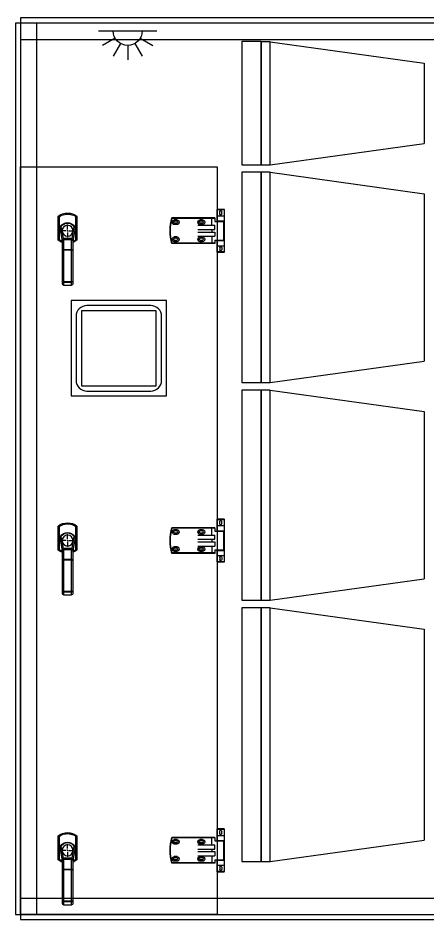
# Model space of a CAD drawing. Header units: millimetres. Extents: x -7350 to 21750, y -6100 to 14306.
# Drawn here: x 6 to 963, y 6 to 2110 of the extents above; entities that cross this region are included whole.
import ezdxf

# ---------------------------------------------------------------- set-up
doc = ezdxf.new("R2010")
doc.units = ezdxf.units.MM
for name, color, linetype in [('____', 7, 'Continuous'), ('Dim', 1, 'Continuous'), ('McDoor', 7, 'Continuous'), ('McFrame', 7, 'Continuous'), ('MQFilter1', 7, 'Continuous')]:
    doc.layers.add(name, color=color, linetype=linetype)

# ---------------------------------------------------------------- blocks, each defined once
blk = doc.blocks.new('MXE-B End G-Door_3_1750')
at = {"color": 7, "linetype": 'Continuous'}
for p, q in [((460, 1750), (0, 1750)), ((0, 1750), (0, 0)), ((460, 0), (460, 1750)), ((0, 0), (460, 0))]:
    blk.add_line(p, q, dxfattribs=at)
at = {"color": 7, "linetype": 'Continuous', "lineweight": 25, "extrusion": (-1.22461e-16, 0, -1)}
for p, q in [((-17, 1550.5), (-17, 1649.5)), ((-16.5, 1649.5), (-17, 1649.5)), ((-16.5, 1650), (-0.5, 1650)), ((-16.5, 1649.5), (-16.5, 1650)), ((-0.5, 1649.5), (-16.5, 1649.5)), ((-16.5, 1649.5), (-16.5, 1635)), ((-16.5, 1623), (-16.5, 1577)), ((-16.5, 1565), (-16.5, 1550.5)), ((-17, 1550.5), (-16.5, 1550.5)), ((-16.5, 1550.5), (-0.5, 1550.5)), ((-16.5, 1550), (-16.5, 1550.5)), ((-0.5, 1550), (-16.5, 1550)), ((-17, 825.5), (-17, 924.5)), ((-16.5, 924.5), (-17, 924.5)), ((-16.5, 925), (-0.5, 925)), ((-16.5, 924.5), (-16.5, 925)), ((-0.5, 924.5), (-16.5, 924.5)), ((-16.5, 924.5), (-16.5, 910)), ((-16.5, 898), (-16.5, 852)), ((-17, 825.5), (-16.5, 825.5)), ((-16.5, 840), (-16.5, 825.5)), ((-16.5, 825.5), (-0.5, 825.5)), ((-16.5, 825), (-16.5, 825.5)), ((-0.5, 825), (-16.5, 825)), ((-17, 100.5), (-17, 199.5)), ((-16.5, 199.5), (-17, 199.5)), ((-16.5, 200), (-0.5, 200)), ((-16.5, 199.5), (-16.5, 200)), ((-0.5, 199.5), (-16.5, 199.5)), ((-16.5, 199.5), (-16.5, 185)), ((-16.5, 173), (-16.5, 127)), ((-16.5, 115), (-16.5, 100.5)), ((-17, 100.5), (-16.5, 100.5)), ((-16.5, 100.5), (-0.5, 100.5)), ((-16.5, 100), (-16.5, 100.5)), ((-0.5, 100), (-16.5, 100))]:
    blk.add_line(p, q, dxfattribs=at)
for p, q in [((-11, 1639.5), (-11, 1644.5)), ((-6, 1639.5), (-6, 1644.5)), ((0, 1635), (-17, 1635)), ((0, 1623), (-17, 1623)), ((-16, 1578), (-16, 1622)), ((5, 1622), (-16, 1622)), ((5, 1630), (5, 1622)), ((5, 1630), (106, 1630)), ((5, 1629), (105.3, 1629)), ((12, 1613), (12, 1630)), ((33.8, 1625.5), (40.2, 1625.5)), ((34.5, 1622.5), (39.5, 1622.5)), ((93.8, 1625.5), (100.2, 1625.5)), ((94.5, 1622.5), (99.5, 1622.5)), ((328, 1633.9), (328, 1577.9)), ((330.4, 1579.1), (330.4, 1632.7)), ((369.6, 1632.7), (369.6, 1579.1)), ((372, 1577.9), (372, 1633.9)), ((5, 1603), (5, 1613)), ((45, 1613), (5, 1613)), ((45, 1603), (5, 1603)), ((12, 1603), (12, 1597)), ((33.8, 1614.5), (40.2, 1614.5)), ((34.5, 1617.5), (39.5, 1617.5)), ((93.8, 1614.5), (100.2, 1614.5)), ((94.5, 1617.5), (99.5, 1617.5)), ((332.5, 1606.9), (338, 1575.8)), ((339.4, 1581.7), (334.5, 1609.4)), ((365.5, 1609.4), (360.6, 1581.7)), ((362, 1575.8), (367.5, 1606.9)), ((5, 1578), (-16, 1578)), ((5, 1597), (5, 1587)), ((45, 1597), (5, 1597)), ((45, 1587), (5, 1587)), ((5, 1578), (5, 1570)), ((12, 1587), (12, 1570)), ((33.8, 1585.5), (40.2, 1585.5)), ((34.5, 1582.5), (39.5, 1582.5)), ((93.8, 1585.5), (100.2, 1585.5)), ((94.5, 1582.5), (99.5, 1582.5)), ((359.6, 1582.4), (340.4, 1582.4)), ((340.4, 1578.7), (340.4, 1582.4)), ((340.4, 1578.7), (359.6, 1578.7)), ((340.4, 1556.2), (340.4, 1578.7)), ((359.6, 1582.4), (359.6, 1578.7)), ((359.6, 1578.7), (359.6, 1556.2)), ((0, 1577), (-17, 1577)), ((0, 1565), (-17, 1565)), ((-11, 1560.5), (-11, 1555.5)), ((-6, 1560.5), (-6, 1555.5)), ((5, 1571), (105.3, 1571)), ((5, 1570), (106, 1570)), ((33.8, 1574.5), (40.2, 1574.5)), ((34.5, 1577.5), (39.5, 1577.5)), ((93.8, 1574.5), (100.2, 1574.5)), ((94.5, 1577.5), (99.5, 1577.5)), ((338, 1577.6), (338, 1576.9)), ((338, 1576.9), (338, 1554.3)), ((362, 1575.8), (362.2, 1578)), ((362, 1576.9), (362, 1577.6)), ((362, 1554.3), (362, 1576.9)), ((338, 1554.3), (338, 1481.5)), ((340.4, 1554.3), (338, 1554.3)), ((359.6, 1556.2), (340.4, 1556.2)), ((340.4, 1554.3), (340.4, 1556.2)), ((340.4, 1554.3), (359.6, 1554.3)), ((340.4, 1481.5), (340.4, 1554.3)), ((359.6, 1554.3), (359.6, 1556.2)), ((359.6, 1554.3), (359.6, 1481.5)), ((359.6, 1554.3), (362, 1554.3)), ((362, 1481.5), (362, 1554.3)), ((338, 1481.5), (338, 1475.1)), ((340.4, 1481.5), (338, 1481.5)), ((359.6, 1481.5), (340.4, 1481.5)), ((340.4, 1481.5), (340.4, 1479.3)), ((340.4, 1479.3), (359.6, 1479.3)), ((340.4, 1472.9), (340.4, 1479.3)), ((359.6, 1472.9), (340.4, 1472.9)), ((340.4, 1472.9), (340.4, 1472.7)), ((362, 1481.5), (359.6, 1481.5)), ((359.6, 1481.5), (359.6, 1479.3)), ((359.6, 1479.3), (359.6, 1472.9)), ((359.6, 1472.9), (359.6, 1472.7)), ((362, 1475.1), (362, 1481.5)), ((359.6, 1472.7), (340.4, 1472.7)), ((0, 910), (-17, 910)), ((-11, 914.5), (-11, 919.5)), ((-6, 914.5), (-6, 919.5)), ((5, 905), (5, 897)), ((5, 905), (106, 905)), ((12, 888), (12, 905)), ((328, 908.9), (328, 852.9)), ((330.4, 854.1), (330.4, 907.7)), ((369.6, 907.7), (369.6, 854.1)), ((372, 852.9), (372, 908.9)), ((0, 898), (-17, 898)), ((-16, 853), (-16, 897)), ((5, 897), (-16, 897)), ((5, 904), (105.3, 904)), ((5, 878), (5, 888)), ((45, 888), (5, 888)), ((33.8, 900.5), (40.2, 900.5)), ((33.8, 889.5), (40.2, 889.5)), ((34.5, 897.5), (39.5, 897.5)), ((34.5, 892.5), (39.5, 892.5)), ((93.8, 900.5), (100.2, 900.5)), ((93.8, 889.5), (100.2, 889.5)), ((94.5, 897.5), (99.5, 897.5)), ((94.5, 892.5), (99.5, 892.5)), ((339.4, 856.7), (334.5, 884.4)), ((365.5, 884.4), (360.6, 856.7)), ((45, 878), (5, 878)), ((5, 872), (5, 862)), ((45, 872), (5, 872)), ((12, 878), (12, 872)), ((332.5, 881.9), (338, 850.8)), ((362, 850.8), (367.5, 881.9)), ((0, 852), (-17, 852)), ((5, 853), (-16, 853)), ((45, 862), (5, 862)), ((5, 853), (5, 845)), ((5, 846), (105.3, 846)), ((5, 845), (106, 845)), ((12, 862), (12, 845)), ((33.8, 860.5), (40.2, 860.5)), ((33.8, 849.5), (40.2, 849.5)), ((34.5, 857.5), (39.5, 857.5)), ((34.5, 852.5), (39.5, 852.5)), ((93.8, 860.5), (100.2, 860.5)), ((93.8, 849.5), (100.2, 849.5)), ((94.5, 857.5), (99.5, 857.5)), ((94.5, 852.5), (99.5, 852.5)), ((338, 852.6), (338, 851.9)), ((338, 851.9), (338, 829.3)), ((359.6, 857.4), (340.4, 857.4)), ((340.4, 853.7), (340.4, 857.4)), ((340.4, 853.7), (359.6, 853.7)), ((340.4, 831.2), (340.4, 853.7)), ((359.6, 857.4), (359.6, 853.7)), ((359.6, 853.7), (359.6, 831.2)), ((362, 850.8), (362.2, 853)), ((362, 851.9), (362, 852.6)), ((362, 829.3), (362, 851.9)), ((0, 840), (-17, 840)), ((-11, 835.5), (-11, 830.5)), ((-6, 835.5), (-6, 830.5)), ((338, 829.3), (338, 756.5)), ((340.4, 829.3), (338, 829.3)), ((359.6, 831.2), (340.4, 831.2)), ((340.4, 829.3), (340.4, 831.2)), ((340.4, 756.5), (340.4, 829.3)), ((340.4, 829.3), (359.6, 829.3)), ((359.6, 829.3), (359.6, 831.2)), ((359.6, 829.3), (359.6, 756.5)), ((359.6, 829.3), (362, 829.3)), ((362, 756.5), (362, 829.3)), ((340.4, 756.5), (338, 756.5)), ((338, 756.5), (338, 750.1)), ((359.6, 756.5), (340.4, 756.5)), ((340.4, 756.5), (340.4, 754.3)), ((340.4, 754.3), (359.6, 754.3)), ((340.4, 747.9), (340.4, 754.3)), ((359.6, 747.9), (340.4, 747.9)), ((340.4, 747.9), (340.4, 747.7)), ((359.6, 747.7), (340.4, 747.7)), ((362, 756.5), (359.6, 756.5)), ((359.6, 756.5), (359.6, 754.3)), ((359.6, 754.3), (359.6, 747.9)), ((359.6, 747.9), (359.6, 747.7)), ((362, 750.1), (362, 756.5)), ((-11, 189.5), (-11, 194.5)), ((-6, 189.5), (-6, 194.5)), ((0, 185), (-17, 185)), ((0, 173), (-17, 173)), ((-16, 128), (-16, 172)), ((5, 172), (-16, 172)), ((5, 180), (5, 172)), ((5, 180), (106, 180)), ((5, 179), (105.3, 179)), ((12, 163), (12, 180)), ((33.8, 175.5), (40.2, 175.5)), ((34.5, 172.5), (39.5, 172.5)), ((93.8, 175.5), (100.2, 175.5)), ((94.5, 172.5), (99.5, 172.5)), ((328, 183.9), (328, 127.9)), ((330.4, 129.1), (330.4, 182.7)), ((369.6, 182.7), (369.6, 129.1)), ((372, 127.9), (372, 183.9)), ((5, 153), (5, 163)), ((45, 163), (5, 163)), ((45, 153), (5, 153)), ((12, 153), (12, 147)), ((33.8, 164.5), (40.2, 164.5)), ((34.5, 167.5), (39.5, 167.5)), ((93.8, 164.5), (100.2, 164.5)), ((94.5, 167.5), (99.5, 167.5)), ((332.5, 156.9), (338, 125.8)), ((339.4, 131.7), (334.5, 159.4)), ((365.5, 159.4), (360.6, 131.7)), ((362, 125.8), (367.5, 156.9)), ((0, 127), (-17, 127)), ((5, 128), (-16, 128)), ((5, 147), (5, 137)), ((45, 147), (5, 147)), ((45, 137), (5, 137)), ((5, 128), (5, 120)), ((12, 137), (12, 120)), ((33.8, 135.5), (40.2, 135.5)), ((34.5, 132.5), (39.5, 132.5)), ((34.5, 127.5), (39.5, 127.5)), ((93.8, 135.5), (100.2, 135.5)), ((94.5, 132.5), (99.5, 132.5)), ((94.5, 127.5), (99.5, 127.5)), ((338, 127.6), (338, 126.9)), ((338, 126.9), (338, 104.3)), ((359.6, 132.4), (340.4, 132.4)), ((340.4, 128.7), (340.4, 132.4)), ((340.4, 128.7), (359.6, 128.7)), ((340.4, 106.2), (340.4, 128.7)), ((359.6, 132.4), (359.6, 128.7)), ((359.6, 128.7), (359.6, 106.2)), ((362, 125.8), (362.2, 128)), ((362, 126.9), (362, 127.6)), ((362, 104.3), (362, 126.9)), ((0, 115), (-17, 115)), ((-11, 110.5), (-11, 105.5)), ((-6, 110.5), (-6, 105.5)), ((5, 121), (105.3, 121)), ((5, 120), (106, 120)), ((33.8, 124.5), (40.2, 124.5)), ((93.8, 124.5), (100.2, 124.5)), ((359.6, 106.2), (340.4, 106.2)), ((340.4, 104.3), (340.4, 106.2)), ((359.6, 104.3), (359.6, 106.2)), ((338, 104.3), (338, 31.5)), ((340.4, 104.3), (338, 104.3)), ((340.4, 104.3), (359.6, 104.3)), ((340.4, 31.5), (340.4, 104.3)), ((359.6, 104.3), (359.6, 31.5)), ((359.6, 104.3), (362, 104.3)), ((362, 31.5), (362, 104.3)), ((340.4, 31.5), (338, 31.5)), ((338, 31.5), (338, 25.1)), ((359.6, 31.5), (340.4, 31.5)), ((340.4, 31.5), (340.4, 29.3)), ((340.4, 29.3), (359.6, 29.3)), ((340.4, 22.9), (340.4, 29.3)), ((359.6, 22.9), (340.4, 22.9)), ((340.4, 22.9), (340.4, 22.7)), ((359.6, 22.7), (340.4, 22.7)), ((362, 31.5), (359.6, 31.5)), ((359.6, 31.5), (359.6, 29.3)), ((359.6, 29.3), (359.6, 22.9)), ((359.6, 22.9), (359.6, 22.7)), ((362, 25.1), (362, 31.5))]:
    blk.add_line(p, q)
at = {"color": 7, "linetype": 'Continuous', "lineweight": 25, "extrusion": (1.22461e-16, 0, -1)}
for p, q in [((-0.5, 1649.5), (-0.5, 1650)), ((-0.5, 1649.5), (-0.5, 1635)), ((-0.5, 1649.5), (0, 1649.5)), ((0, 1622), (0, 1649.5)), ((-0.5, 1623), (-0.5, 1622)), ((-0.5, 1578), (-0.5, 1577)), ((0, 1550.5), (0, 1578)), ((-0.5, 1565), (-0.5, 1550.5)), ((-0.5, 1550), (-0.5, 1550.5)), ((0, 1550.5), (-0.5, 1550.5)), ((-0.5, 924.5), (-0.5, 925)), ((-0.5, 924.5), (0, 924.5)), ((-0.5, 924.5), (-0.5, 910)), ((0, 897), (0, 924.5)), ((-0.5, 898), (-0.5, 897)), ((-0.5, 853), (-0.5, 852)), ((0, 825.5), (0, 853)), ((-0.5, 840), (-0.5, 825.5)), ((-0.5, 825), (-0.5, 825.5)), ((0, 825.5), (-0.5, 825.5)), ((-0.5, 199.5), (-0.5, 200)), ((-0.5, 199.5), (0, 199.5)), ((-0.5, 199.5), (-0.5, 185)), ((0, 172), (0, 199.5)), ((-0.5, 173), (-0.5, 172)), ((-0.5, 128), (-0.5, 127)), ((0, 100.5), (0, 128)), ((-0.5, 115), (-0.5, 100.5)), ((-0.5, 100), (-0.5, 100.5)), ((0, 100.5), (-0.5, 100.5))]:
    blk.add_line(p, q, dxfattribs=at)
for points in [[(333.8, 1609.8), (333.8, 1609.8), (333.8, 1609.8), (333.9, 1609.7), (334, 1609.7), (334.1, 1609.6), (334.2, 1609.6), (334.3, 1609.5), (334.5, 1609.4)], [(366.2, 1609.8), (366.2, 1609.8), (366.2, 1609.8), (366.1, 1609.7), (366, 1609.7), (365.9, 1609.6), (365.8, 1609.6), (365.7, 1609.5), (365.5, 1609.4)], [(339.4, 1581.7), (339.4, 1581.6), (339.5, 1581.5), (339.6, 1581.4), (339.6, 1581.3), (339.7, 1581.2), (339.8, 1581.1), (339.8, 1581.1), (339.9, 1581)], [(360.1, 1581), (360.2, 1581.1), (360.2, 1581.1), (360.3, 1581.2), (360.4, 1581.3), (360.4, 1581.4), (360.5, 1581.5), (360.6, 1581.6), (360.6, 1581.7)], [(337.8, 1578), (337.9, 1577), (337.9, 1576.4), (338, 1575.9), (338, 1575.8)], [(333.8, 884.8), (333.8, 884.8), (333.8, 884.8), (333.9, 884.7), (334, 884.7), (334.1, 884.6), (334.2, 884.6), (334.3, 884.5), (334.5, 884.4)], [(366.2, 884.8), (366.2, 884.8), (366.2, 884.8), (366.1, 884.7), (366, 884.7), (365.9, 884.6), (365.8, 884.6), (365.7, 884.5), (365.5, 884.4)], [(337.8, 853), (337.9, 852), (337.9, 851.4), (338, 850.9), (338, 850.8)], [(339.4, 856.7), (339.4, 856.6), (339.5, 856.5), (339.6, 856.4), (339.6, 856.3), (339.7, 856.2), (339.8, 856.1), (339.8, 856.1), (339.9, 856)], [(360.1, 856), (360.2, 856.1), (360.2, 856.1), (360.3, 856.2), (360.4, 856.3), (360.4, 856.4), (360.5, 856.5), (360.6, 856.6), (360.6, 856.7)], [(333.8, 159.8), (333.8, 159.8), (333.8, 159.8), (333.9, 159.7), (334, 159.7), (334.1, 159.6), (334.2, 159.6), (334.3, 159.5), (334.5, 159.4)], [(366.2, 159.8), (366.2, 159.8), (366.2, 159.8), (366.1, 159.7), (366, 159.7), (365.9, 159.6), (365.8, 159.6), (365.7, 159.5), (365.5, 159.4)], [(337.8, 128), (337.9, 127), (337.9, 126.4), (338, 125.9), (338, 125.8)], [(339.4, 131.7), (339.4, 131.6), (339.5, 131.5), (339.6, 131.4), (339.6, 131.3), (339.7, 131.2), (339.8, 131.1), (339.8, 131.1), (339.9, 131)], [(360.1, 131), (360.2, 131.1), (360.2, 131.1), (360.3, 131.2), (360.4, 131.3), (360.4, 131.4), (360.5, 131.5), (360.6, 131.6), (360.6, 131.7)]]:
    blk.add_lwpolyline(points)
for centre in [(350, 1600), (350, 875), (350, 150)]:
    blk.add_circle(centre, 12.8)
at = {"color": 7, "linetype": 'Continuous', "lineweight": 25, "extrusion": (-1.22461e-16, 0, -1)}
for centre, start, end in [((16.5, 1649.5), 0, 90), ((16.5, 1550.5), 270, 0), ((16.5, 924.5), 0, 90), ((16.5, 825.5), 270, 0), ((16.5, 199.5), 0, 90), ((16.5, 100.5), 270, 0)]:
    blk.add_arc(centre, 0.5, start, end, dxfattribs=at)
for centre, radius, start, end in [((-8.5, 1644.5), 2.5, 359.9853, 179.9927), ((350, 1605.9), 35.6, 51.8428, 128.1572), ((-17.8, 1621.7), 1.78, 8.2743, 44.8557), ((-8.5, 1639.5), 2.5, 179.9853, 0), ((0.8, 1621.7), 1.78, 135.1443, 171.7257), ((34.5, 1620), 5.54, 82.9573, 277.0427), ((34.5, 1620), 2.5, 89.9853, 270), ((39.5, 1620), 5.54, 262.9573, 97.0427), ((39.5, 1620), 2.5, 269.9853, 89.9927), ((94.5, 1620), 5.54, 82.9573, 277.0427), ((94.5, 1620), 2.5, 89.9853, 270), ((99.5, 1620), 5.54, 262.9573, 97.0427), ((99.5, 1620), 2.5, 269.9853, 89.9927), ((-5.5, 1600), 114.5, 345.3286, 14.6714), ((-4.5, 1600), 114.5, 344.8107, 15.1893), ((350, 1605.9), 33.2, 78.3893, 126.1713), ((350, 1605.9), 33.2, 53.8287, 102.95), ((333.3, 1607), 0.8, 157.2035, 190), ((350, 1600), 18.9, 31.1991, 148.8009), ((350, 1600), 18.1, 31.1991, 148.8009), ((366.7, 1607), 0.8, 350, 22.7965), ((-17.8, 1578.3), 1.78, 315.1443, 351.7257), ((0.8, 1578.3), 1.78, 188.2743, 224.8557), ((34.5, 1580), 5.54, 82.9573, 277.0427), ((34.5, 1580), 2.5, 90, 270.0147), ((39.5, 1580), 5.54, 262.9573, 97.0427), ((39.5, 1580), 2.5, 270.0073, 90.0147), ((94.5, 1580), 5.54, 82.9573, 277.0427), ((94.5, 1580), 2.5, 90, 270.0147), ((99.5, 1580), 5.54, 262.9573, 97.0427), ((99.5, 1580), 2.5, 270.0073, 90.0147), ((350, 1605.9), 33.2, 233.8287, 248.817), ((340.2, 1576.6), 2.18, 83.4591, 171.4483), ((359.8, 1576.6), 2.18, 8.5517, 96.5409), ((350, 1605.9), 33.2, 291.183, 306.1713), ((-8.5, 1560.5), 2.5, 360, 180.0147), ((350, 1605.9), 35.6, 231.8428, 250.3062), ((337.5, 1577.5), 0.518, 4.6656, 55.412), ((335.6, 1575.4), 2.4, 0, 10), ((362.5, 1577.5), 0.518, 124.5882, 175.3345), ((350, 1605.9), 35.6, 289.6938, 308.1572), ((364.4, 1575.4), 2.4, 170, 180), ((-8.5, 1555.5), 2.5, 180.0073, 0.0147), ((340.2, 1554), 2.18, 83.4591, 171.4483), ((359.8, 1554), 2.18, 8.5518, 96.5408), ((340.3, 1481.6), 2.31, 182.5367, 272.3301), ((340.4, 1475.1), 2.4, 180, 270), ((340.3, 1475.2), 2.31, 182.5367, 272.3301), ((359.7, 1481.6), 2.31, 267.67, 357.4633), ((359.6, 1475.1), 2.4, 270, 0), ((359.7, 1475.2), 2.31, 267.67, 357.4633), ((-8.5, 919.5), 2.5, 359.9853, 179.9927), ((-8.5, 914.5), 2.5, 179.9853, 0), ((-4.5, 875), 114.5, 344.8107, 15.1893), ((350, 880.9), 35.6, 51.8428, 128.1572), ((350, 880.9), 33.2, 78.3893, 126.1713), ((350, 880.9), 33.2, 53.8287, 102.95), ((-17.8, 896.7), 1.78, 8.2743, 44.8557), ((0.8, 896.7), 1.78, 135.1443, 171.7257), ((34.5, 895), 5.54, 82.9573, 277.0427), ((34.5, 895), 2.5, 89.9853, 270), ((39.5, 895), 5.54, 262.9573, 97.0427), ((39.5, 895), 2.5, 269.9853, 89.9927), ((94.5, 895), 5.54, 82.9573, 277.0427), ((94.5, 895), 2.5, 89.9853, 270), ((99.5, 895), 5.54, 262.9573, 97.0427), ((99.5, 895), 2.5, 269.9853, 89.9927), ((-5.5, 875), 114.5, 345.3286, 14.6714), ((350, 875), 18.9, 31.1991, 148.8009), ((350, 875), 18.1, 31.1991, 148.8009), ((333.3, 882), 0.8, 157.2035, 190), ((366.7, 882), 0.8, 350, 22.7965), ((-17.8, 853.3), 1.78, 315.1443, 351.7257), ((0.8, 853.3), 1.78, 188.2743, 224.8557), ((34.5, 855), 5.54, 82.9573, 277.0427), ((34.5, 855), 2.5, 90, 270.0147), ((39.5, 855), 5.54, 262.9573, 97.0427), ((39.5, 855), 2.5, 270.0073, 90.0147), ((94.5, 855), 5.54, 82.9573, 277.0427), ((94.5, 855), 2.5, 90, 270.0147), ((99.5, 855), 5.54, 262.9573, 97.0427), ((99.5, 855), 2.5, 270.0073, 90.0147), ((350, 880.9), 35.6, 231.8428, 250.3062), ((350, 880.9), 33.2, 233.8287, 248.817), ((337.5, 852.5), 0.518, 4.6656, 55.412), ((340.2, 851.6), 2.18, 83.4591, 171.4483), ((335.6, 850.4), 2.4, 0, 10), ((359.8, 851.6), 2.18, 8.5517, 96.5409), ((350, 880.9), 33.2, 291.183, 306.1713), ((362.5, 852.5), 0.518, 124.5882, 175.3345), ((350, 880.9), 35.6, 289.6938, 308.1572), ((364.4, 850.4), 2.4, 170, 180), ((-8.5, 835.5), 2.5, 360, 180.0147), ((-8.5, 830.5), 2.5, 180.0073, 0.0147), ((340.2, 829), 2.18, 83.4591, 171.4483), ((359.8, 829), 2.18, 8.5518, 96.5408), ((340.3, 756.6), 2.31, 182.5367, 272.3301), ((340.4, 750.1), 2.4, 180, 270), ((340.3, 750.2), 2.31, 182.5367, 272.3301), ((359.7, 756.6), 2.31, 267.67, 357.4633), ((359.6, 750.1), 2.4, 270, 0), ((359.7, 750.2), 2.31, 267.67, 357.4633), ((-8.5, 194.5), 2.5, 359.9853, 179.9927), ((-8.5, 189.5), 2.5, 179.9853, 0), ((350, 155.9), 35.6, 51.8428, 128.1572), ((-17.8, 171.7), 1.78, 8.2743, 44.8557), ((0.8, 171.7), 1.78, 135.1443, 171.7257), ((34.5, 170), 5.54, 82.9573, 277.0427), ((34.5, 170), 2.5, 89.9853, 270), ((39.5, 170), 5.54, 262.9573, 97.0427), ((39.5, 170), 2.5, 269.9853, 89.9927), ((94.5, 170), 5.54, 82.9573, 277.0427), ((94.5, 170), 2.5, 89.9853, 270), ((99.5, 170), 5.54, 262.9573, 97.0427), ((99.5, 170), 2.5, 269.9853, 89.9927), ((-5.5, 150), 114.5, 345.3286, 14.6714), ((-4.5, 150), 114.5, 344.8107, 15.1893), ((350, 155.9), 33.2, 78.3893, 126.1713), ((350, 150), 18.9, 31.1991, 148.8009), ((350, 155.9), 33.2, 53.8287, 102.95), ((333.3, 157), 0.8, 157.2035, 190), ((350, 150), 18.1, 31.1991, 148.8009), ((366.7, 157), 0.8, 350, 22.7965), ((-17.8, 128.3), 1.78, 315.1443, 351.7257), ((0.8, 128.3), 1.78, 188.2743, 224.8557), ((34.5, 130), 5.54, 82.9573, 277.0427), ((34.5, 130), 2.5, 90, 270.0147), ((39.5, 130), 5.54, 262.9573, 97.0427), ((39.5, 130), 2.5, 270.0073, 90.0147), ((94.5, 130), 5.54, 82.9573, 277.0427), ((94.5, 130), 2.5, 90, 270.0147), ((99.5, 130), 5.54, 262.9573, 97.0427), ((99.5, 130), 2.5, 270.0073, 90.0147), ((350, 155.9), 35.6, 231.8428, 250.3062), ((350, 155.9), 33.2, 233.8287, 248.817), ((337.5, 127.5), 0.518, 4.6656, 55.412), ((340.2, 126.6), 2.18, 83.4591, 171.4483), ((359.8, 126.6), 2.18, 8.5517, 96.5409), ((350, 155.9), 33.2, 291.183, 306.1713), ((362.5, 127.5), 0.518, 124.5882, 175.3345), ((350, 155.9), 35.6, 289.6938, 308.1572), ((-8.5, 110.5), 2.5, 360, 180.0147), ((-8.5, 105.5), 2.5, 180.0073, 0.0147), ((335.6, 125.4), 2.4, 0, 10), ((340.2, 104), 2.18, 83.4591, 171.4483), ((359.8, 104), 2.18, 8.5518, 96.5408), ((364.4, 125.4), 2.4, 170, 180), ((340.3, 31.6), 2.31, 182.5367, 272.3301), ((340.4, 25.1), 2.4, 180, 270), ((340.3, 25.2), 2.31, 182.5367, 272.3301), ((359.7, 31.6), 2.31, 267.67, 357.4633), ((359.6, 25.1), 2.4, 270, 0), ((359.7, 25.2), 2.31, 267.67, 357.4633)]:
    blk.add_arc(centre, radius, start, end)
at = {"color": 7, "linetype": 'Continuous', "lineweight": 25, "extrusion": (1.22461e-16, 0, -1)}
for centre, start, end in [((0.5, 1649.5), 90, 180), ((0.5, 1550.5), 180, 270), ((0.5, 924.5), 90, 180), ((0.5, 825.5), 180, 270), ((0.5, 199.5), 90, 180), ((0.5, 100.5), 180, 270)]:
    blk.add_arc(centre, 0.5, start, end, dxfattribs=at)
for points in [[(328, 1633.9), (328.8, 1633.5), (329.6, 1633.1), (330.4, 1632.7)], [(372, 1633.9), (371.2, 1633.5), (370.4, 1633.1), (369.6, 1632.7)], [(330.4, 1579.1), (329.6, 1578.7), (328.8, 1578.3), (328, 1577.9)], [(339.9, 1581), (340.1, 1581.4), (340.2, 1581.9), (340.4, 1582.4)], [(360.1, 1581), (359.9, 1581.4), (359.8, 1581.9), (359.6, 1582.4)], [(372, 1577.9), (371.2, 1578.3), (370.4, 1578.7), (369.6, 1579.1)], [(328, 908.9), (328.8, 908.5), (329.6, 908.1), (330.4, 907.7)], [(372, 908.9), (371.2, 908.5), (370.4, 908.1), (369.6, 907.7)], [(330.4, 854.1), (329.6, 853.7), (328.8, 853.3), (328, 852.9)], [(339.9, 856), (340.1, 856.4), (340.2, 856.9), (340.4, 857.4)], [(360.1, 856), (359.9, 856.4), (359.8, 856.9), (359.6, 857.4)], [(372, 852.9), (371.2, 853.3), (370.4, 853.7), (369.6, 854.1)], [(328, 183.9), (328.8, 183.5), (329.6, 183.1), (330.4, 182.7)], [(372, 183.9), (371.2, 183.5), (370.4, 183.1), (369.6, 182.7)], [(330.4, 129.1), (329.6, 128.7), (328.8, 128.3), (328, 127.9)], [(339.9, 131), (340.1, 131.4), (340.2, 131.9), (340.4, 132.4)], [(360.1, 131), (359.9, 131.4), (359.8, 131.9), (359.6, 132.4)], [(372, 127.9), (371.2, 128.3), (370.4, 128.7), (369.6, 129.1)]]:
    blk.add_open_spline(points, degree=3)
for points, knots in [([(333.8, 1609.8), (333.6, 1609.6), (333.5, 1609.3), (333.2, 1608.8), (333.1, 1608.6), (332.9, 1608.1), (332.8, 1607.9), (332.6, 1607.6), (332.6, 1607.5), (332.6, 1607.4), (332.6, 1607.4), (332.5, 1607.3), (332.5, 1607.3), (332.5, 1607.3)], [0, 0, 0, 0, 0.25, 0.25, 0.5, 0.5, 0.75, 0.75, 0.875, 0.875, 0.9375, 0.9375, 1, 1, 1, 1]), ([(332.5, 1606.9), (332.5, 1606.9), (332.5, 1606.9), (332.6, 1607), (332.6, 1607.1), (332.7, 1607.3), (332.8, 1607.4), (333, 1607.6), (333, 1607.7), (333.2, 1607.9), (333.3, 1608.1), (333.5, 1608.3), (333.7, 1608.5), (334, 1608.9), (334.2, 1609.1), (334.5, 1609.4)], [0, 0, 0, 0, 0.125, 0.125, 0.25, 0.25, 0.375, 0.375, 0.5, 0.5, 0.625, 0.625, 0.75, 0.75, 1, 1, 1, 1]), ([(365.5, 1609.4), (365.8, 1609.1), (366, 1608.9), (366.4, 1608.5), (366.5, 1608.3), (366.7, 1608.1), (366.8, 1607.9), (367, 1607.7), (367, 1607.6), (367.2, 1607.4), (367.3, 1607.3), (367.4, 1607.1), (367.4, 1607), (367.5, 1606.9), (367.5, 1606.9), (367.5, 1606.9)], [0, 0, 0, 0, 0.25, 0.25, 0.375, 0.375, 0.5, 0.5, 0.625, 0.625, 0.75, 0.75, 0.875, 0.875, 1, 1, 1, 1]), ([(367.5, 1607.3), (367.5, 1607.3), (367.5, 1607.3), (367.4, 1607.4), (367.4, 1607.4), (367.4, 1607.5), (367.4, 1607.6), (367.3, 1607.8), (367.2, 1607.9), (367.1, 1608.1), (367.1, 1608.2), (366.9, 1608.6), (366.8, 1608.8), (366.5, 1609.3), (366.4, 1609.6), (366.2, 1609.8)], [0, 0, 0, 0, 0.0625, 0.0625, 0.125, 0.125, 0.25, 0.25, 0.375, 0.375, 0.5, 0.5, 0.75, 0.75, 1, 1, 1, 1]), ([(339.4, 1581.7), (339.3, 1581.5), (339.1, 1581.4), (338.8, 1581.1), (338.7, 1581), (338.5, 1580.7), (338.4, 1580.6), (338.2, 1580.3), (338.1, 1580.2), (337.9, 1579.7), (337.8, 1579.4), (337.7, 1578.7), (337.7, 1578.3), (337.8, 1578)], [0, 0, 0, 0, 0.125, 0.125, 0.25, 0.25, 0.375, 0.375, 0.5, 0.5, 0.75, 0.75, 1, 1, 1, 1]), ([(338, 1577.6), (338, 1577.7), (338, 1577.9), (338.1, 1578.2), (338.1, 1578.4), (338.2, 1578.7), (338.3, 1578.8), (338.5, 1579.1), (338.6, 1579.2), (338.8, 1579.4), (338.9, 1579.5), (339.2, 1579.8), (339.3, 1579.9), (339.5, 1580.2), (339.6, 1580.4), (339.8, 1580.7), (339.8, 1580.8), (339.9, 1581)], [0, 0, 0, 0, 0.125, 0.125, 0.25, 0.25, 0.375, 0.375, 0.5, 0.5, 0.625, 0.625, 0.75, 0.75, 0.875, 0.875, 1, 1, 1, 1]), ([(339.4, 1581.7), (339.5, 1581.8), (339.7, 1581.9), (339.9, 1582), (340, 1582.2), (340.2, 1582.3), (340.4, 1582.4), (340.4, 1582.4), (340.4, 1582.4), (340.4, 1582.4)], [0, 0, 0, 0, 0.000785588, 0.000785588, 0.000785588, 0.001571314, 0.001571314, 0.001571314, 0.001586806, 0.001586806, 0.001586806, 0.001586806]), ([(360.6, 1581.7), (360.5, 1581.8), (360.3, 1581.9), (360.1, 1582), (360, 1582.2), (359.8, 1582.3), (359.6, 1582.4), (359.6, 1582.4), (359.6, 1582.4), (359.6, 1582.4)], [0, 0, 0, 0, 0.000785588, 0.000785588, 0.000785588, 0.001571314, 0.001571314, 0.001571314, 0.001586806, 0.001586806, 0.001586806, 0.001586806]), ([(360.1, 1581), (360.2, 1580.8), (360.2, 1580.7), (360.4, 1580.4), (360.5, 1580.2), (360.7, 1579.9), (360.8, 1579.8), (361.1, 1579.5), (361.2, 1579.4), (361.4, 1579.2), (361.5, 1579.1), (361.7, 1578.8), (361.8, 1578.7), (361.9, 1578.4), (361.9, 1578.2), (362, 1577.9), (362, 1577.7), (362, 1577.6)], [0, 0, 0, 0, 0.125, 0.125, 0.25, 0.25, 0.375, 0.375, 0.5, 0.5, 0.625, 0.625, 0.75, 0.75, 0.875, 0.875, 1, 1, 1, 1]), ([(362.2, 1578), (362.3, 1578.3), (362.3, 1578.7), (362.2, 1579.2), (362.2, 1579.4), (362.1, 1579.7), (362.1, 1579.9), (361.9, 1580.2), (361.8, 1580.3), (361.6, 1580.6), (361.5, 1580.7), (361.3, 1581), (361.2, 1581.1), (360.9, 1581.4), (360.7, 1581.5), (360.6, 1581.7)], [0, 0, 0, 0, 0.25, 0.25, 0.375, 0.375, 0.5, 0.5, 0.625, 0.625, 0.75, 0.75, 0.875, 0.875, 1, 1, 1, 1]), ([(333.8, 884.8), (333.6, 884.6), (333.5, 884.3), (333.2, 883.8), (333.1, 883.6), (332.9, 883.1), (332.8, 882.9), (332.6, 882.6), (332.6, 882.5), (332.6, 882.4), (332.6, 882.4), (332.5, 882.3), (332.5, 882.3), (332.5, 882.3)], [0, 0, 0, 0, 0.25, 0.25, 0.5, 0.5, 0.75, 0.75, 0.875, 0.875, 0.9375, 0.9375, 1, 1, 1, 1]), ([(332.5, 881.9), (332.5, 881.9), (332.5, 881.9), (332.6, 882), (332.6, 882.1), (332.7, 882.3), (332.8, 882.4), (333, 882.6), (333, 882.7), (333.2, 882.9), (333.3, 883.1), (333.5, 883.3), (333.7, 883.5), (334, 883.9), (334.2, 884.1), (334.5, 884.4)], [0, 0, 0, 0, 0.125, 0.125, 0.25, 0.25, 0.375, 0.375, 0.5, 0.5, 0.625, 0.625, 0.75, 0.75, 1, 1, 1, 1]), ([(365.5, 884.4), (365.8, 884.1), (366, 883.9), (366.4, 883.5), (366.5, 883.3), (366.7, 883.1), (366.8, 882.9), (367, 882.7), (367, 882.6), (367.2, 882.4), (367.3, 882.3), (367.4, 882.1), (367.4, 882), (367.5, 881.9), (367.5, 881.9), (367.5, 881.9)], [0, 0, 0, 0, 0.25, 0.25, 0.375, 0.375, 0.5, 0.5, 0.625, 0.625, 0.75, 0.75, 0.875, 0.875, 1, 1, 1, 1]), ([(367.5, 882.3), (367.5, 882.3), (367.5, 882.3), (367.4, 882.4), (367.4, 882.4), (367.4, 882.5), (367.4, 882.6), (367.3, 882.8), (367.2, 882.9), (367.1, 883.1), (367.1, 883.2), (366.9, 883.6), (366.8, 883.8), (366.5, 884.3), (366.4, 884.6), (366.2, 884.8)], [0, 0, 0, 0, 0.0625, 0.0625, 0.125, 0.125, 0.25, 0.25, 0.375, 0.375, 0.5, 0.5, 0.75, 0.75, 1, 1, 1, 1]), ([(339.4, 856.7), (339.3, 856.5), (339.1, 856.4), (338.8, 856.1), (338.7, 856), (338.5, 855.7), (338.4, 855.6), (338.2, 855.3), (338.1, 855.2), (337.9, 854.7), (337.8, 854.4), (337.7, 853.7), (337.7, 853.3), (337.8, 853)], [0, 0, 0, 0, 0.125, 0.125, 0.25, 0.25, 0.375, 0.375, 0.5, 0.5, 0.75, 0.75, 1, 1, 1, 1]), ([(338, 852.6), (338, 852.7), (338, 852.9), (338.1, 853.2), (338.1, 853.4), (338.2, 853.7), (338.3, 853.8), (338.5, 854.1), (338.6, 854.2), (338.8, 854.4), (338.9, 854.5), (339.2, 854.8), (339.3, 854.9), (339.5, 855.2), (339.6, 855.4), (339.8, 855.7), (339.8, 855.8), (339.9, 856)], [0, 0, 0, 0, 0.125, 0.125, 0.25, 0.25, 0.375, 0.375, 0.5, 0.5, 0.625, 0.625, 0.75, 0.75, 0.875, 0.875, 1, 1, 1, 1]), ([(339.4, 856.7), (339.5, 856.8), (339.7, 856.9), (339.9, 857), (340, 857.2), (340.2, 857.3), (340.4, 857.4), (340.4, 857.4), (340.4, 857.4), (340.4, 857.4)], [0, 0, 0, 0, 0.000785588, 0.000785588, 0.000785588, 0.001571314, 0.001571314, 0.001571314, 0.001586806, 0.001586806, 0.001586806, 0.001586806]), ([(360.6, 856.7), (360.5, 856.8), (360.3, 856.9), (360.1, 857), (360, 857.2), (359.8, 857.3), (359.6, 857.4), (359.6, 857.4), (359.6, 857.4), (359.6, 857.4)], [0, 0, 0, 0, 0.000785588, 0.000785588, 0.000785588, 0.001571314, 0.001571314, 0.001571314, 0.001586806, 0.001586806, 0.001586806, 0.001586806]), ([(360.1, 856), (360.2, 855.8), (360.2, 855.7), (360.4, 855.4), (360.5, 855.2), (360.7, 854.9), (360.8, 854.8), (361.1, 854.5), (361.2, 854.4), (361.4, 854.2), (361.5, 854.1), (361.7, 853.8), (361.8, 853.7), (361.9, 853.4), (361.9, 853.2), (362, 852.9), (362, 852.7), (362, 852.6)], [0, 0, 0, 0, 0.125, 0.125, 0.25, 0.25, 0.375, 0.375, 0.5, 0.5, 0.625, 0.625, 0.75, 0.75, 0.875, 0.875, 1, 1, 1, 1]), ([(362.2, 853), (362.3, 853.3), (362.3, 853.7), (362.2, 854.2), (362.2, 854.4), (362.1, 854.7), (362.1, 854.9), (361.9, 855.2), (361.8, 855.3), (361.6, 855.6), (361.5, 855.7), (361.3, 856), (361.2, 856.1), (360.9, 856.4), (360.7, 856.5), (360.6, 856.7)], [0, 0, 0, 0, 0.25, 0.25, 0.375, 0.375, 0.5, 0.5, 0.625, 0.625, 0.75, 0.75, 0.875, 0.875, 1, 1, 1, 1]), ([(333.8, 159.8), (333.6, 159.6), (333.5, 159.3), (333.2, 158.8), (333.1, 158.6), (332.9, 158.1), (332.8, 157.9), (332.6, 157.6), (332.6, 157.5), (332.6, 157.4), (332.6, 157.4), (332.5, 157.3), (332.5, 157.3), (332.5, 157.3)], [0, 0, 0, 0, 0.25, 0.25, 0.5, 0.5, 0.75, 0.75, 0.875, 0.875, 0.9375, 0.9375, 1, 1, 1, 1]), ([(332.5, 156.9), (332.5, 156.9), (332.5, 156.9), (332.6, 157), (332.6, 157.1), (332.7, 157.3), (332.8, 157.4), (333, 157.6), (333, 157.7), (333.2, 157.9), (333.3, 158.1), (333.5, 158.3), (333.7, 158.5), (334, 158.9), (334.2, 159.1), (334.5, 159.4)], [0, 0, 0, 0, 0.125, 0.125, 0.25, 0.25, 0.375, 0.375, 0.5, 0.5, 0.625, 0.625, 0.75, 0.75, 1, 1, 1, 1]), ([(365.5, 159.4), (365.8, 159.1), (366, 158.9), (366.4, 158.5), (366.5, 158.3), (366.7, 158.1), (366.8, 157.9), (367, 157.7), (367, 157.6), (367.2, 157.4), (367.3, 157.3), (367.4, 157.1), (367.4, 157), (367.5, 156.9), (367.5, 156.9), (367.5, 156.9)], [0, 0, 0, 0, 0.25, 0.25, 0.375, 0.375, 0.5, 0.5, 0.625, 0.625, 0.75, 0.75, 0.875, 0.875, 1, 1, 1, 1]), ([(367.5, 157.3), (367.5, 157.3), (367.5, 157.3), (367.4, 157.4), (367.4, 157.4), (367.4, 157.5), (367.4, 157.6), (367.3, 157.8), (367.2, 157.9), (367.1, 158.1), (367.1, 158.2), (366.9, 158.6), (366.8, 158.8), (366.5, 159.3), (366.4, 159.6), (366.2, 159.8)], [0, 0, 0, 0, 0.0625, 0.0625, 0.125, 0.125, 0.25, 0.25, 0.375, 0.375, 0.5, 0.5, 0.75, 0.75, 1, 1, 1, 1]), ([(339.4, 131.7), (339.3, 131.5), (339.1, 131.4), (338.8, 131.1), (338.7, 131), (338.5, 130.7), (338.4, 130.6), (338.2, 130.3), (338.1, 130.2), (337.9, 129.7), (337.8, 129.4), (337.7, 128.7), (337.7, 128.3), (337.8, 128)], [0, 0, 0, 0, 0.125, 0.125, 0.25, 0.25, 0.375, 0.375, 0.5, 0.5, 0.75, 0.75, 1, 1, 1, 1]), ([(338, 127.6), (338, 127.7), (338, 127.9), (338.1, 128.2), (338.1, 128.4), (338.2, 128.7), (338.3, 128.8), (338.5, 129.1), (338.6, 129.2), (338.8, 129.4), (338.9, 129.5), (339.2, 129.8), (339.3, 129.9), (339.5, 130.2), (339.6, 130.4), (339.8, 130.7), (339.8, 130.8), (339.9, 131)], [0, 0, 0, 0, 0.125, 0.125, 0.25, 0.25, 0.375, 0.375, 0.5, 0.5, 0.625, 0.625, 0.75, 0.75, 0.875, 0.875, 1, 1, 1, 1]), ([(339.4, 131.7), (339.5, 131.8), (339.7, 131.9), (339.9, 132), (340, 132.2), (340.2, 132.3), (340.4, 132.4), (340.4, 132.4), (340.4, 132.4), (340.4, 132.4)], [0, 0, 0, 0, 0.000785588, 0.000785588, 0.000785588, 0.001571314, 0.001571314, 0.001571314, 0.001586806, 0.001586806, 0.001586806, 0.001586806]), ([(360.6, 131.7), (360.5, 131.8), (360.3, 131.9), (360.1, 132), (360, 132.2), (359.8, 132.3), (359.6, 132.4), (359.6, 132.4), (359.6, 132.4), (359.6, 132.4)], [0, 0, 0, 0, 0.000785588, 0.000785588, 0.000785588, 0.001571314, 0.001571314, 0.001571314, 0.001586806, 0.001586806, 0.001586806, 0.001586806]), ([(360.1, 131), (360.2, 130.8), (360.2, 130.7), (360.4, 130.4), (360.5, 130.2), (360.7, 129.9), (360.8, 129.8), (361.1, 129.5), (361.2, 129.4), (361.4, 129.2), (361.5, 129.1), (361.7, 128.8), (361.8, 128.7), (361.9, 128.4), (361.9, 128.2), (362, 127.9), (362, 127.7), (362, 127.6)], [0, 0, 0, 0, 0.125, 0.125, 0.25, 0.25, 0.375, 0.375, 0.5, 0.5, 0.625, 0.625, 0.75, 0.75, 0.875, 0.875, 1, 1, 1, 1]), ([(362.2, 128), (362.3, 128.3), (362.3, 128.7), (362.2, 129.2), (362.2, 129.4), (362.1, 129.7), (362.1, 129.9), (361.9, 130.2), (361.8, 130.3), (361.6, 130.6), (361.5, 130.7), (361.3, 131), (361.2, 131.1), (360.9, 131.4), (360.7, 131.5), (360.6, 131.7)], [0, 0, 0, 0, 0.25, 0.25, 0.375, 0.375, 0.5, 0.5, 0.625, 0.625, 0.75, 0.75, 0.875, 0.875, 1, 1, 1, 1])]:
    blk.add_open_spline(points, degree=3, knots=knots)
at = {"layer": 'Dim', "color": 0}
for p, q in [((346, 1600), (335.2, 1600)), ((350, 1600), (348, 1600)), ((350, 1604), (350, 1614.8)), ((350, 1600), (350, 1602)), ((350, 1600), (352, 1600)), ((350, 1600), (350, 1598)), ((354, 1600), (364.8, 1600)), ((350, 1596), (350, 1585.2)), ((350, 879), (350, 889.8)), ((346, 875), (335.2, 875)), ((350, 875), (348, 875)), ((350, 875), (350, 877)), ((350, 875), (352, 875)), ((350, 875), (350, 873)), ((350, 871), (350, 860.2)), ((354, 875), (364.8, 875)), ((346, 150), (335.2, 150)), ((350, 150), (348, 150)), ((350, 154), (350, 164.8)), ((350, 150), (350, 152)), ((350, 150), (352, 150)), ((350, 150), (350, 148)), ((354, 150), (364.8, 150)), ((350, 146), (350, 135.2))]:
    blk.add_line(p, q, dxfattribs=at)
blk = doc.blocks.new('A$C41DE083D')
at = {"linetype": 'Continuous'}
for p, q in [((68.2, 34.1), (68.2, 68.2)), ((51.1, 29.5), (34.1, 59.1)), ((85.2, 29.5), (102.3, 59.1)), ((38.7, 17), (9.1, 34.1)), ((97.7, 17), (127.2, 34.1)), ((0, 0), (136.4, 0))]:
    blk.add_line(p, q, dxfattribs=at)
blk.add_arc((68.2, 0), 34.1, 0, 180, dxfattribs=at)
blk = doc.blocks.new('InspectLamp')
at = {"layer": '____', "xscale": -1, "rotation": 180}
blk.add_blockref('A$C41DE083D', (-68.2, 0), dxfattribs=at)
blk = doc.blocks.new('InspectWindowRect')
at = {"layer": 'McDoor'}
for points in [[(-111.5, -111.5), (111.5, -111.5), (111.5, 111.5), (-111.5, 111.5)], [(-87.5, -87.5), (87.5, -87.5), (87.5, 87.5), (-87.5, 87.5)]]:
    blk.add_lwpolyline(points, close=True, dxfattribs=at)
blk.add_lwpolyline([(-75, -100), (75, -100, 0.414214), (100, -75), (100, 75, 0.414214), (75, 100), (-75, 100, 0.414214), (-100, 75), (-100, -75, 0.414214)], format="xyb", close=True, dxfattribs=at)
blk = doc.blocks.new('Filter_FlatBag_16M-E_MXEB_SC')
at = {"color": 1}
for points in [[(0, 1630.5), (46, 1630.5), (46, 1919.5), (0, 1919.5)], [(0, 1121), (46, 1121), (46, 1613), (0, 1613)], [(0, 1103.5), (0, 611.5), (46, 611.5), (46, 1103.5)], [(0, 594), (0, 0), (46, 0), (46, 594)]]:
    blk.add_lwpolyline(points, close=True, dxfattribs=at)
at = {"layer": 'Dim'}
for p, q in [((67, 1918.5), (46, 1918.5)), ((46, 1918.5), (46, 1630.5)), ((67, 1918.5), (427, 1868.5)), ((67, 1630.5), (67, 1918.5)), ((427, 1868.5), (427, 1680.5)), ((67, 1630.5), (427, 1680.5)), ((46, 1630.5), (67, 1630.5)), ((67, 1613), (46, 1613)), ((46, 1613), (46, 1121)), ((67, 1613), (427, 1563)), ((67, 1121), (67, 1613)), ((427, 1563), (427, 1171)), ((67, 1121), (427, 1171)), ((46, 1121), (67, 1121)), ((67, 1103.5), (46, 1103.5)), ((46, 1103.5), (46, 611.5)), ((67, 1103.5), (427, 1053.5)), ((67, 611.5), (67, 1103.5)), ((427, 1053.5), (427, 661.5)), ((67, 611.5), (427, 661.5)), ((46, 611.5), (67, 611.5)), ((67, 594), (46, 594)), ((46, 594), (46, 0)), ((67, 594), (427, 544)), ((67, 0), (67, 594)), ((427, 544), (427, 50)), ((67, 0), (427, 50)), ((46, 0), (67, 0))]:
    blk.add_line(p, q, dxfattribs=at)

msp = doc.modelspace()

# ---------------------------------------------------------------- linework, layer by layer
at = {"layer": 'McFrame', "color": 5}
for p, q in [((50, 12), (50, 2098)), ((12, 2060), (2112, 2060)), ((12, 50), (2112, 50))]:
    msp.add_line(p, q, dxfattribs=at)
at = {"layer": 'McFrame'}
for points in [[(12, 0), (2112, 0), (2112, 2110), (12, 2110)], [(0, 12), (2112, 12), (2112, 2098), (0, 2098)]]:
    msp.add_lwpolyline(points, close=True, dxfattribs=at)

# ---------------------------------------------------------------- block references
at = {"layer": 'McDoor'}
for name, p in [('InspectLamp', (262.75, 2080)), ('InspectWindowRect', (242, 1337))]:
    msp.add_blockref(name, p, dxfattribs=at)
at = {"layer": 'McDoor', "extrusion": (1.22461e-16, 0, -1)}
msp.add_blockref('MXE-B End G-Door_3_1750', (-472, 12), dxfattribs=at)
at = {"layer": 'MQFilter1'}
msp.add_blockref('Filter_FlatBag_16M-E_MXEB_SC', (529.5, 135.8), dxfattribs=at)

doc.saveas('drawing.dxf')
